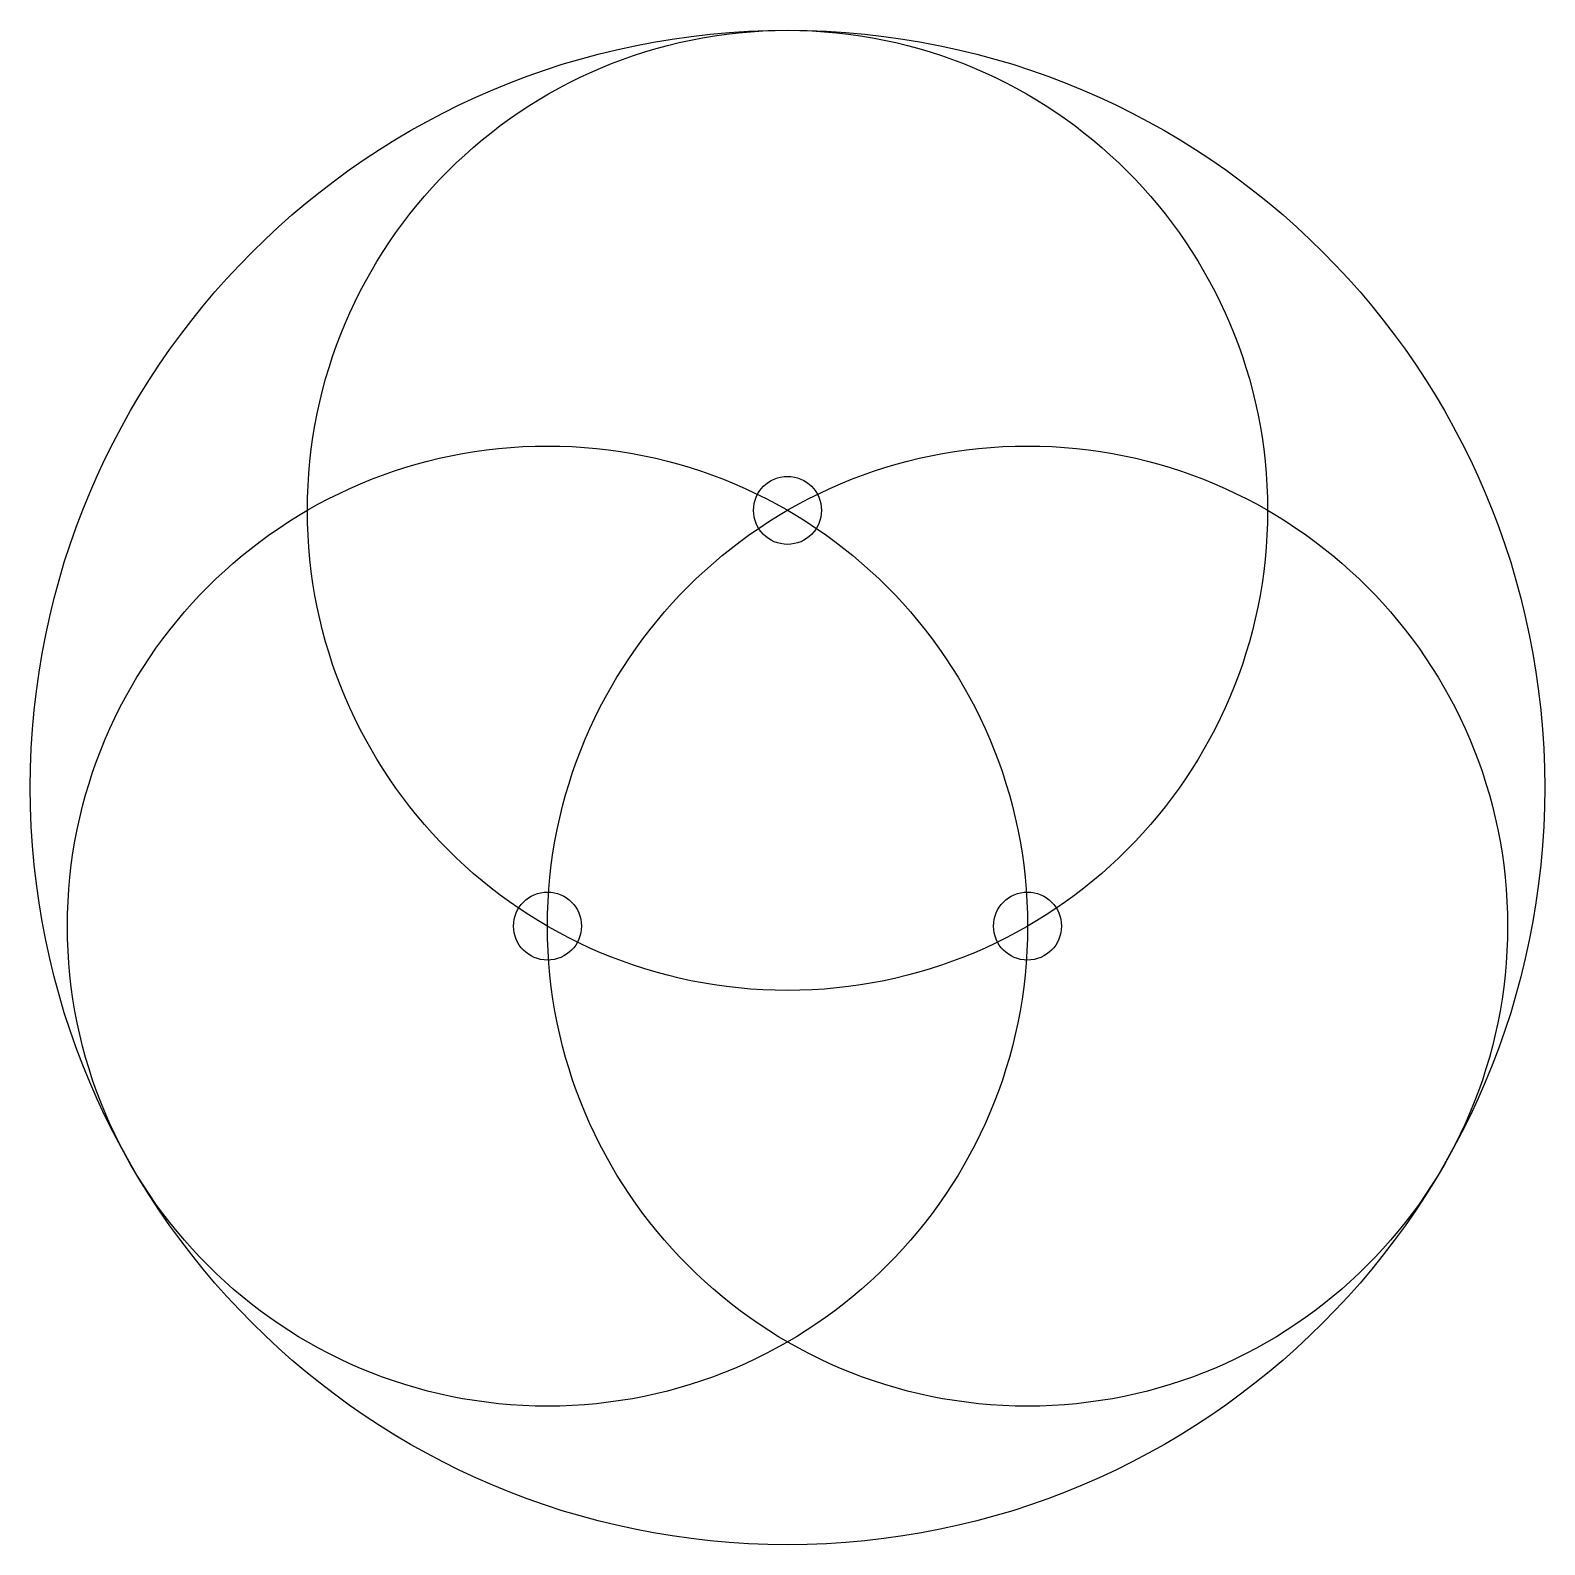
# Model space of a CAD drawing. Extents: x -12.5 to 12.5, y -12.5 to 12.5.
import ezdxf

# ---------------------------------------------------------------- set-up
doc = ezdxf.new("R2010")
doc.units = 0
doc.layers.add('MODELSKETCH_VISIBLE', color=7, linetype='CONTINUOUS')

msp = doc.modelspace()

# ---------------------------------------------------------------- linework, layer by layer
at = {"layer": 'MODELSKETCH_VISIBLE'}
for centre, radius in [((0, 0), 12.5), ((0, 4.575), 7.925), ((-3.962, -2.288), 7.925), ((3.962, -2.288), 7.925), ((0, 4.575), 0.561), ((-3.962, -2.288), 0.561), ((3.962, -2.288), 0.561)]:
    msp.add_circle(centre, radius, dxfattribs=at)

doc.saveas('drawing.dxf')
